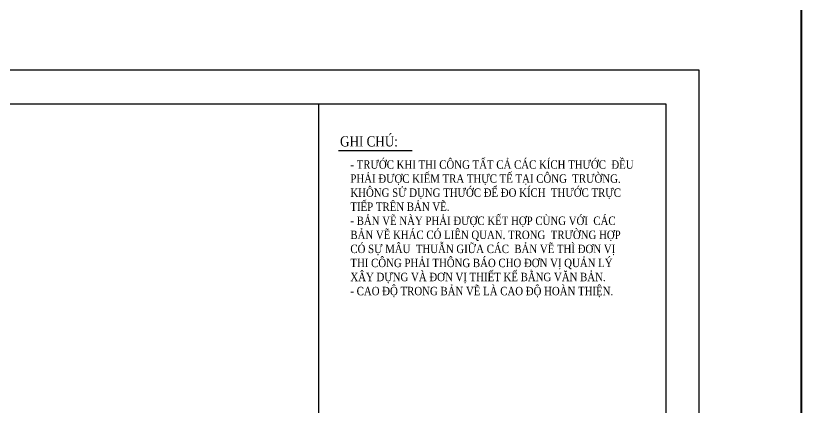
# Model space of a CAD drawing. Header units: millimetres. Extents: x 886808 to 1650903, y -1008069 to 230892.
# Drawn here: x 1051663 to 1078332, y -496220 to -482943 of the extents above; entities that cross this region are included whole.
import ezdxf

# ---------------------------------------------------------------- set-up
doc = ezdxf.new("R2010")
doc.units = ezdxf.units.MM
for name, color, linetype, lineweight in [('01- NET TUONG- 242', 242, 'Continuous', 40), ('A-Wall', 113, 'Continuous', 30), ('Text', 250, 'Continuous', 25)]:
    doc.layers.add(name, color=color, linetype=linetype, lineweight=lineweight)
doc.layers.add('CUA', color=75, linetype='Continuous')
doc.layers.add('TUONG', color=1, linetype='Continuous')
doc.styles.add('VNTIMEH', font='vntimeh.shx', dxfattribs={"width": 0.85, "bigfont": 'vns.shx'})

msp = doc.modelspace()

# ---------------------------------------------------------------- linework, layer by layer
at = {"layer": '01- NET TUONG- 242', "transparency": 33554636}
msp.add_lwpolyline([(909555, -328304.5), (1078331.5, -328304.5), (1078331.5, -596476.5), (909555, -596476.5)], close=True, dxfattribs=at)
at = {"layer": 'A-Wall', "linetype": 'Continuous', "transparency": 33554636}
for p, q in [((1010166.2, -485926.1), (1073729.1, -485926.1)), ((1061942.1, -485926.1), (1061942.1, -531012)), ((1073729.1, -485926.1), (1073729.1, -531012))]:
    msp.add_line(p, q, dxfattribs=at)
at = {"layer": 'CUA', "transparency": 33554636}
msp.add_line((1062626.1, -487516.2), (1065124.8, -487516.2), dxfattribs=at)
at = {"layer": 'Defpoints', "transparency": 33554636}
msp.add_lwpolyline([(1007896.1, -532147), (1074864.1, -532147), (1074864.1, -484791.1), (1007896.1, -484791.1)], close=True, dxfattribs=at)
at = {"layer": 'TUONG', "transparency": 33554636}
msp.add_line((1073729.1, -485926.1), (1073729.1, -531012), dxfattribs=at)

# ---------------------------------------------------------------- texts
at = {"layer": 'Text', "linetype": 'ByBlock', "lineweight": -2, "transparency": 33554636, "style": 'VNTIMEH', "width": 0.85}
msp.add_text('GHI CHó:', height=346.13, dxfattribs=at).set_placement((1062674.8, -487376.7))
at = {"layer": 'Text', "transparency": 33554636, "insert": (1063024.2, -487846.5), "char_height": 285.9123, "width": 9664.951, "attachment_point": 1, "style": 'VNTIMEH'}
msp.add_mtext('- TR¦íC KHI THI C¤NG TÊT C¶ C¸C KÝCH TH¦íC  ®Òu ph¶i §¦îC KIÓM TRA thùc tÕ T¹I C¤NG  TR¦êNG. kh«ng sö dông th\xadíc ®Ó ®o kÝch  th\xadíc trùc tiÕp trªn b¶n vÏ.\\P- b¶n vÏ nµy ph¶i ®\xadîc kÕt hîp cïng víi  c¸c b¶n vÏ kh¸c cã liªn quan. trong  tr\xadêng hîp cã sù m©u  thuÉn gi÷a c¸c  b¶n vÏ th× ®¬n vÞ thi c«ng ph¶i th«ng b¸o cho ®¬n vÞ qu¶n lý x©y dùng vµ ®¬n vÞ thiÕt kÕ b»ng v¨n b¶n.\\P- cao ®é trong b¶n vÏ lµ cao ®é hoµn thiÖn. ', dxfattribs=at)

doc.saveas('drawing.dxf')
